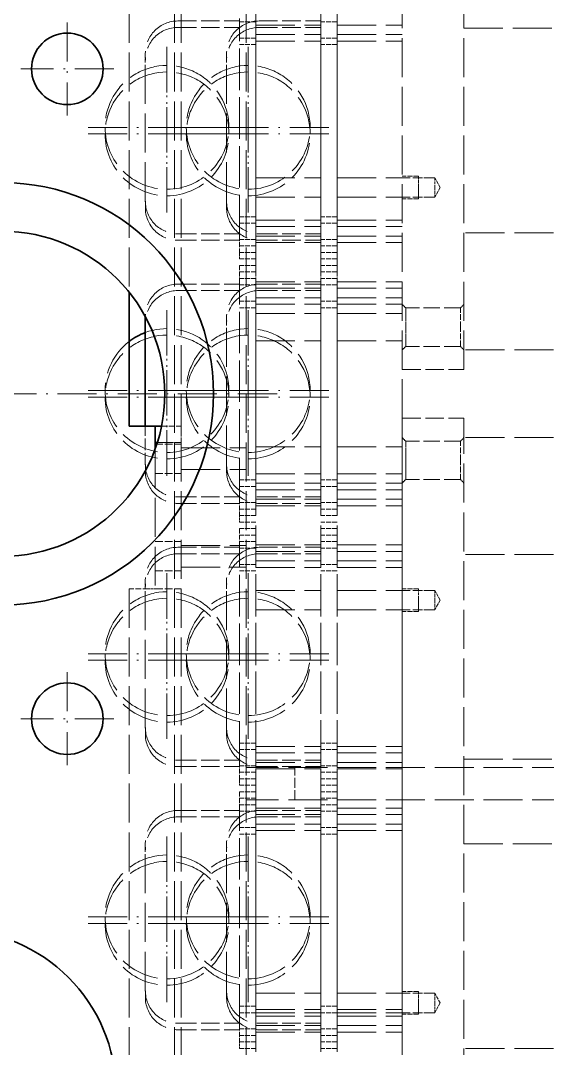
# Model space of a CAD drawing. Extents: x 0 to 18500, y -51 to 3802.
# Drawn here: x 3169 to 3331, y 2669 to 2985.4 of the extents above; entities that cross this region are included whole.
import ezdxf

# ---------------------------------------------------------------- set-up
doc = ezdxf.new("R2010")
doc.units = 0
doc.header["$MEASUREMENT"] = 0
for name, pattern in [('CENTER-HOKUTO', [23, 20, -1, 1, -1]), ('DASHDOT', [18.5, 12, -3, 0.5, -3]), ('DASHED', [15, 12, -3]), ('HIDDEN-HOKUTO', [3.8, 2.5, -1.3])]:
    doc.linetypes.add(name, pattern=pattern)
doc.layers.get('0').update_dxf_attribs({"linetype": 'CONTINUOUS'})
doc.layers.add('AM_7', color=2, linetype='CENTER-HOKUTO')
doc.layers.add('AM_HID', color=1, linetype='HIDDEN-HOKUTO')

msp = doc.modelspace()

# ---------------------------------------------------------------- linework, layer by layer
at = {"color": 7, "lineweight": 35}
for p, q in [((3202.33264, 2901.77853), (3202.33264, 2860.49008)), ((3207.33264, 2860.49008), (3207.33264, 2891.45517))]:
    msp.add_line(p, q, dxfattribs=at)
at = {"color": 7, "lineweight": 35, "ltscale": 0.000793481}
msp.add_line((3207.33264, 2894.20529), (3207.33289, 2894.23703), dxfattribs=at)
at = {"color": 7, "lineweight": 35, "ltscale": 0.028909}
msp.add_line((3207.33264, 2893.04892), (3207.33264, 2894.20529), dxfattribs=at)
at = {"color": 7, "lineweight": 35, "ltscale": 0.039844}
msp.add_line((3207.33264, 2891.45517), (3207.33264, 2893.04892), dxfattribs=at)
at = {"color": 7, "lineweight": 35, "ltscale": 0.15}
msp.add_line((3208.33264, 2860.49008), (3202.33264, 2860.49008), dxfattribs=at)
at = {"color": 7, "lineweight": 35, "ltscale": 0.05}
msp.add_line((3208.33264, 2860.49008), (3210.33264, 2860.49008), dxfattribs=at)
at = {"color": 7, "lineweight": 35, "ltscale": 0.049744}
msp.add_line((3210.3324, 2860.48996), (3212.32215, 2860.48996), dxfattribs=at)
at = {"color": 7, "lineweight": 35, "ltscale": 0.125}
msp.add_line((3210.3324, 2855.48996), (3210.3324, 2860.48996), dxfattribs=at)
at = {"color": 7, "lineweight": 35, "ltscale": 0.017419}
msp.add_line((3210.3324, 2855.48996), (3211.02918, 2855.48996), dxfattribs=at)
at = {"color": 7, "lineweight": 35, "ltscale": 0.051459}
msp.add_line((3210.3324, 2855.48996), (3210.3324, 2853.43161), dxfattribs=at)
at = {"color": 7, "lineweight": 35}
for centre, radius in [((3183.3324, 2970.48996), 11), ((3163.3324, 2870.48996), 65), ((3163.3324, 2870.48996), 50), ((3183.33216, 2770.48996), 11)]:
    msp.add_circle(centre, radius, dxfattribs=at)
for centre, radius, start, end in [((3213.98304, 2871.48972), 19.05043, 110.4315162, 127.7019296), ((3148.33216, 2655.48996), 50, 359.9999905, 89.9999888)]:
    msp.add_arc(centre, radius, start, end, dxfattribs=at)
at = {"layer": 'AM_7', "color": 2, "linetype": 'DASHDOT', "lineweight": 13}
for p, q in [((3183.3324, 2984.78989), (3183.3324, 2956.18991)), ((3213.98279, 2977.2551), (3213.98279, 2927.72519)), ((3238.98279, 2977.2551), (3238.98279, 2927.72519)), ((3213.98572, 2975.25656), (3213.98572, 2925.72653)), ((3238.98572, 2975.25656), (3238.98572, 2925.72653)), ((3197.63245, 2970.48996), (3169.03235, 2970.48996)), ((3238.74768, 2952.4902), (3189.2179, 2952.4902)), ((3263.74768, 2952.49008), (3214.2179, 2952.49008)), ((3238.75061, 2950.49155), (3189.22058, 2950.49155)), ((3263.75061, 2950.49155), (3214.22058, 2950.49155)), ((3213.98279, 2896.2551), (3213.98279, 2846.72519)), ((3238.98279, 2896.2551), (3238.98279, 2846.72519)), ((3213.98572, 2894.25656), (3213.98572, 2844.72653)), ((3238.98572, 2894.25656), (3238.98572, 2844.72653)), ((3247.8324, 2870.48996), (3078.8324, 2870.48996)), ((3238.74768, 2871.4902), (3189.2179, 2871.4902)), ((3263.74768, 2871.49008), (3214.2179, 2871.49008)), ((3238.75061, 2869.49155), (3189.22058, 2869.49155)), ((3263.75061, 2869.49155), (3214.22058, 2869.49155)), ((3213.98279, 2815.2551), (3213.98279, 2765.72519)), ((3213.98572, 2813.25656), (3213.98572, 2763.72653)), ((3238.98279, 2815.2551), (3238.98279, 2765.72519)), ((3238.98572, 2813.25656), (3238.98572, 2763.72653)), ((3238.74768, 2790.4902), (3189.21765, 2790.4902)), ((3263.74768, 2790.49008), (3214.21765, 2790.49008)), ((3238.75061, 2788.49155), (3189.22058, 2788.49155)), ((3263.75061, 2788.49155), (3214.22058, 2788.49155)), ((3183.33216, 2784.78989), (3183.33216, 2756.18991)), ((3197.63221, 2770.48996), (3169.03235, 2770.48996)), ((3213.98279, 2734.2551), (3213.98279, 2684.72519)), ((3238.98279, 2734.2551), (3238.98279, 2684.72519)), ((3213.98572, 2732.25656), (3213.98572, 2682.72653)), ((3238.98572, 2732.25656), (3238.98572, 2682.72653)), ((3238.74768, 2709.4902), (3189.21765, 2709.4902)), ((3263.74768, 2709.49008), (3214.21765, 2709.49008)), ((3238.75061, 2707.49155), (3189.22058, 2707.49155)), ((3263.75061, 2707.49155), (3214.22058, 2707.49155))]:
    msp.add_line(p, q, dxfattribs=at)
at = {"layer": 'AM_HID', "color": 1, "linetype": 'DASHED', "lineweight": 13}
for p, q in [((3216.3324, 3245.48996), (3216.3324, 2495.4899)), ((3218.3324, 3245.48996), (3218.3324, 2370.48996)), ((3238.3324, 3245.48996), (3238.3324, 2495.4899)), ((3241.33264, 3144.99008), (3241.33264, 2597.99008)), ((3261.33264, 3144.99008), (3261.33264, 2597.99008)), ((3266.33264, 3144.99008), (3266.33264, 2597.99008)), ((3286.33264, 3144.99008), (3286.33264, 2597.99008)), ((3286.33264, 2877.99008), (3286.33264, 3113.99008)), ((3305.33264, 2877.99008), (3305.33264, 3113.99008)), ((3202.33264, 3110.49008), (3202.33264, 2901.77853)), ((3236.33264, 2918.99008), (3236.33264, 2985.99008)), ((3241.33264, 2918.99008), (3241.33264, 2985.99008)), ((3241.33557, 2983.95004), (3261.33557, 2983.95004)), ((3241.33582, 2983.95004), (3261.33582, 2983.95004)), ((3261.33264, 2918.99008), (3261.33264, 2985.99008)), ((3266.33264, 2918.99008), (3266.33264, 2985.99008)), ((3266.33557, 2983.95004), (3286.33557, 2983.95004)), ((3266.33582, 2983.95004), (3286.33582, 2983.95004)), ((3236.33264, 2919.74008), (3236.33289, 2981.23093)), ((3241.33264, 2981.03159), (3261.33264, 2981.03159)), ((3241.33289, 2981.03171), (3261.33289, 2981.03171)), ((3261.33264, 2919.74008), (3261.33289, 2981.23093)), ((3266.33264, 2981.03159), (3286.33264, 2981.03159)), ((3266.33289, 2981.03171), (3286.33289, 2981.03171)), ((3305.33289, 2982.99008), (3383.83264, 2982.99008)), ((3305.33557, 2982.99155), (3383.83557, 2982.99155)), ((3241.33557, 2979.03305), (3261.33557, 2979.03305)), ((3241.33582, 2979.03305), (3261.33582, 2979.03305)), ((3266.33557, 2979.03305), (3286.33557, 2979.03305)), ((3266.33582, 2979.03305), (3286.33582, 2979.03305)), ((3207.33264, 2929.76462), (3207.33289, 2972.45517)), ((3232.33264, 2929.76462), (3232.33289, 2972.45517)), ((3241.33264, 2936.99008), (3261.33264, 2936.99008)), ((3241.33557, 2936.99155), (3261.33557, 2936.99155)), ((3266.33264, 2936.99008), (3286.33264, 2936.99008)), ((3266.33557, 2936.99155), (3286.33557, 2936.99155)), ((3241.33264, 2930.99008), (3261.33264, 2930.99008)), ((3241.33557, 2930.99155), (3261.33557, 2930.99155)), ((3266.33264, 2930.99008), (3286.33264, 2930.99008)), ((3266.33557, 2930.99155), (3286.33557, 2930.99155)), ((3241.33264, 2923.94858), (3261.33264, 2923.94858)), ((3241.33289, 2923.9487), (3261.33289, 2923.9487)), ((3266.33264, 2923.94858), (3286.33264, 2923.94858)), ((3266.33289, 2923.9487), (3286.33289, 2923.9487)), ((3241.33557, 2921.95004), (3261.33557, 2921.95004)), ((3241.33582, 2921.95004), (3261.33582, 2921.95004)), ((3266.33557, 2921.95004), (3286.33557, 2921.95004)), ((3266.33582, 2921.95004), (3286.33582, 2921.95004)), ((3241.33264, 2919.03159), (3261.33264, 2919.03159)), ((3241.33289, 2919.03171), (3261.33289, 2919.03171)), ((3241.33557, 2917.03305), (3261.33557, 2917.03305)), ((3241.33582, 2917.03305), (3261.33582, 2917.03305)), ((3266.33264, 2919.03159), (3286.33264, 2919.03159)), ((3266.33289, 2919.03171), (3286.33289, 2919.03171)), ((3266.33557, 2917.03305), (3286.33557, 2917.03305)), ((3266.33582, 2917.03305), (3286.33582, 2917.03305)), ((3437.83264, 2919.99008), (3305.33264, 2919.99008)), ((3437.83557, 2919.99155), (3305.33557, 2919.99155)), ((3236.33264, 2837.99008), (3236.33264, 2904.99008)), ((3241.33264, 2837.99008), (3241.33264, 2904.99008)), ((3241.33264, 2904.94858), (3261.33264, 2904.94858)), ((3241.33289, 2904.9487), (3261.33289, 2904.9487)), ((3261.33264, 2837.99008), (3261.33264, 2904.99008)), ((3266.33264, 2837.99008), (3266.33264, 2904.99008)), ((3266.33264, 2904.94858), (3286.33264, 2904.94858)), ((3266.33289, 2904.9487), (3286.33289, 2904.9487)), ((3241.33557, 2902.95004), (3261.33557, 2902.95004)), ((3241.33582, 2902.95004), (3261.33582, 2902.95004)), ((3266.33557, 2902.95004), (3286.33557, 2902.95004)), ((3266.33582, 2902.95004), (3286.33582, 2902.95004)), ((3236.33264, 2838.74008), (3236.33264, 2900.23093)), ((3241.33264, 2900.03159), (3261.33264, 2900.03159)), ((3241.33289, 2900.03171), (3261.33289, 2900.03171)), ((3241.33557, 2898.03305), (3261.33557, 2898.03305)), ((3241.33582, 2898.03305), (3261.33582, 2898.03305)), ((3261.33264, 2838.74008), (3261.33264, 2900.23093)), ((3266.33264, 2900.03159), (3286.33264, 2900.03159)), ((3266.33289, 2900.03171), (3286.33289, 2900.03171)), ((3266.33557, 2898.03305), (3286.33557, 2898.03305)), ((3266.33582, 2898.03305), (3286.33582, 2898.03305)), ((3241.33264, 2895.17807), (3261.33264, 2895.17807)), ((3241.33289, 2895.17819), (3261.33289, 2895.17819)), ((3241.33557, 2895.17953), (3261.33557, 2895.17953)), ((3241.33582, 2895.17966), (3261.33582, 2895.17953)), ((3266.33264, 2895.17807), (3286.33264, 2895.17807)), ((3266.33289, 2895.17819), (3286.33289, 2895.17819)), ((3266.33557, 2895.17953), (3286.33557, 2895.17953)), ((3266.33582, 2895.17953), (3286.33582, 2895.17953)), ((3232.33264, 2848.76462), (3232.33264, 2891.45517)), ((3241.33264, 2886.80209), (3261.33264, 2886.80209)), ((3241.33289, 2886.80222), (3261.33289, 2886.80222)), ((3241.33557, 2886.80356), (3261.33557, 2886.80356)), ((3241.33582, 2886.80356), (3261.33582, 2886.80356)), ((3266.33264, 2886.80209), (3286.33264, 2886.80209)), ((3266.33289, 2886.80222), (3286.33289, 2886.80222)), ((3266.33557, 2886.80356), (3286.33557, 2886.80356)), ((3266.33582, 2886.80356), (3286.33582, 2886.80356)), ((3437.83264, 2883.99008), (3305.33264, 2883.99008)), ((3437.83557, 2883.99155), (3305.33557, 2883.99155)), ((3286.33264, 2626.99008), (3286.33264, 2862.99008)), ((3305.33264, 2626.99008), (3305.33264, 2862.99008)), ((3437.83264, 2856.99008), (3305.33264, 2856.99008)), ((3437.83557, 2856.99155), (3305.33557, 2856.99155)), ((3218.3324, 2855.48996), (3218.3324, 2810.48996)), ((3218.3324, 2853.81345), (3238.3324, 2853.81345)), ((3218.33606, 2853.81515), (3238.33606, 2853.81515)), ((3241.33264, 2854.17807), (3261.33264, 2854.17807)), ((3241.33289, 2854.17819), (3261.33289, 2854.17819)), ((3241.33557, 2854.17953), (3261.33557, 2854.17953)), ((3241.33582, 2854.17966), (3261.33582, 2854.17953)), ((3266.33264, 2854.17807), (3286.33264, 2854.17807)), ((3266.33289, 2854.17819), (3286.33289, 2854.17819)), ((3266.33557, 2854.17953), (3286.33557, 2854.17953)), ((3266.33582, 2854.17953), (3286.33582, 2854.17953)), ((3210.3324, 2853.43161), (3210.3324, 2810.48996)), ((3218.3324, 2847.16647), (3238.3324, 2847.16647)), ((3218.33606, 2847.16818), (3238.33606, 2847.16818)), ((3241.33264, 2845.80209), (3261.33264, 2845.80209)), ((3241.33289, 2845.80222), (3261.33289, 2845.80222)), ((3241.33557, 2845.80356), (3261.33557, 2845.80356)), ((3241.33582, 2845.80356), (3261.33582, 2845.80356)), ((3266.33264, 2845.80209), (3286.33264, 2845.80209)), ((3266.33289, 2845.80222), (3286.33289, 2845.80222)), ((3266.33557, 2845.80356), (3286.33557, 2845.80356)), ((3266.33582, 2845.80356), (3286.33582, 2845.80356)), ((3241.33264, 2842.94858), (3261.33264, 2842.94858)), ((3241.33289, 2842.9487), (3261.33289, 2842.9487)), ((3266.33264, 2842.94858), (3286.33264, 2842.94858)), ((3266.33289, 2842.9487), (3286.33289, 2842.9487)), ((3241.33264, 2838.03159), (3261.33264, 2838.03159)), ((3241.33289, 2838.03171), (3261.33289, 2838.03171)), ((3241.33557, 2840.95004), (3261.33557, 2840.95004)), ((3241.33582, 2840.95004), (3261.33582, 2840.95004)), ((3266.33264, 2838.03159), (3286.33264, 2838.03159)), ((3266.33289, 2838.03171), (3286.33289, 2838.03171)), ((3266.33557, 2840.95004), (3286.33557, 2840.95004)), ((3266.33582, 2840.95004), (3286.33582, 2840.95004)), ((3241.33557, 2836.03305), (3261.33557, 2836.03305)), ((3241.33582, 2836.03305), (3261.33582, 2836.03305)), ((3266.33557, 2836.03305), (3286.33557, 2836.03305)), ((3266.33582, 2836.03305), (3286.33582, 2836.03305)), ((3218.3324, 2823.81345), (3238.3324, 2823.81345)), ((3218.33606, 2823.81515), (3238.33606, 2823.81515)), ((3236.33264, 2756.99008), (3236.33264, 2823.99008)), ((3241.33264, 2756.99008), (3241.33264, 2823.99008)), ((3241.33264, 2823.94858), (3261.33264, 2823.94858)), ((3241.33289, 2823.9487), (3261.33289, 2823.9487)), ((3261.33264, 2756.99008), (3261.33264, 2823.99008)), ((3266.33264, 2756.99008), (3266.33264, 2823.99008)), ((3266.33264, 2823.94858), (3286.33264, 2823.94858)), ((3266.33289, 2823.9487), (3286.33289, 2823.9487)), ((3236.33264, 2757.74008), (3236.33264, 2819.23093)), ((3241.33264, 2819.03159), (3261.33264, 2819.03159)), ((3241.33289, 2819.03171), (3261.33289, 2819.03171)), ((3241.33557, 2821.95004), (3261.33557, 2821.95004)), ((3241.33582, 2821.95004), (3261.33582, 2821.95004)), ((3261.33264, 2757.74008), (3261.33264, 2819.23093)), ((3266.33264, 2819.03159), (3286.33264, 2819.03159)), ((3266.33289, 2819.03171), (3286.33289, 2819.03171)), ((3266.33557, 2821.95004), (3286.33557, 2821.95004)), ((3266.33582, 2821.95004), (3286.33582, 2821.95004)), ((3437.83264, 2820.99008), (3305.33264, 2820.99008)), ((3437.83557, 2820.99155), (3305.33557, 2820.99155)), ((3218.3324, 2817.16647), (3238.3324, 2817.16647)), ((3218.33606, 2817.16818), (3238.33606, 2817.16818)), ((3241.33557, 2817.03305), (3261.33557, 2817.03305)), ((3241.33582, 2817.03305), (3261.33582, 2817.03305)), ((3266.33557, 2817.03305), (3286.33557, 2817.03305)), ((3266.33582, 2817.03305), (3286.33582, 2817.03305)), ((3202.33264, 2810.49008), (3202.3324, 2495.48984)), ((3207.33264, 2767.76462), (3207.33264, 2810.45517)), ((3232.33264, 2767.76462), (3232.33264, 2810.45517)), ((3241.33264, 2809.99008), (3261.33264, 2809.99008)), ((3241.33557, 2809.99155), (3261.33557, 2809.99155)), ((3266.33264, 2809.99008), (3286.33264, 2809.99008)), ((3266.33557, 2809.99155), (3286.33557, 2809.99155)), ((3241.33264, 2803.99008), (3261.33264, 2803.99008)), ((3241.33557, 2803.99155), (3261.33557, 2803.99155)), ((3266.33264, 2803.99008), (3286.33264, 2803.99008)), ((3266.33557, 2803.99155), (3286.33557, 2803.99155)), ((3241.33264, 2761.94858), (3261.33264, 2761.94858)), ((3241.33289, 2761.9487), (3261.33289, 2761.9487)), ((3266.33264, 2761.94858), (3286.33264, 2761.94858)), ((3266.33289, 2761.9487), (3286.33289, 2761.9487)), ((3241.33557, 2759.95004), (3261.33557, 2759.95004)), ((3241.33582, 2759.95004), (3261.33582, 2759.95004)), ((3266.33557, 2759.95004), (3286.33557, 2759.95004)), ((3266.33582, 2759.95004), (3286.33582, 2759.95004)), ((3241.33264, 2757.03159), (3261.33264, 2757.03159)), ((3241.33289, 2757.03171), (3261.33289, 2757.03171)), ((3266.33264, 2757.03159), (3286.33264, 2757.03159)), ((3266.33289, 2757.03171), (3286.33289, 2757.03171)), ((3305.33264, 2757.99008), (3383.83264, 2757.99008)), ((3305.33557, 2757.99155), (3383.83557, 2757.99155)), ((3338.3324, 2755.48996), (3238.3324, 2755.48996)), ((3241.33557, 2755.03305), (3261.33557, 2755.03305)), ((3241.33582, 2755.03305), (3261.33582, 2755.03305)), ((3266.33557, 2755.03305), (3286.33557, 2755.03305)), ((3266.33582, 2755.03305), (3286.33582, 2755.03305)), ((3236.33264, 2675.99008), (3236.33264, 2742.99008)), ((3338.3324, 2745.48996), (3238.3324, 2745.48996)), ((3241.33264, 2675.99008), (3241.33264, 2742.99008)), ((3261.33264, 2675.99008), (3261.33264, 2742.99008)), ((3266.33264, 2675.99008), (3266.33264, 2742.99008)), ((3241.33264, 2742.94858), (3261.33264, 2742.94858)), ((3241.33289, 2742.9487), (3261.33289, 2742.9487)), ((3241.33557, 2740.95004), (3261.33557, 2740.95004)), ((3241.33582, 2740.95004), (3261.33582, 2740.95004)), ((3266.33264, 2742.94858), (3286.33264, 2742.94858)), ((3266.33289, 2742.9487), (3286.33289, 2742.9487)), ((3266.33557, 2740.95004), (3286.33557, 2740.95004)), ((3266.33582, 2740.95004), (3286.33582, 2740.95004)), ((3236.33264, 2676.74008), (3236.33264, 2738.23093)), ((3241.33264, 2738.03159), (3261.33264, 2738.03159)), ((3241.33289, 2738.03171), (3261.33289, 2738.03171)), ((3261.33264, 2676.74008), (3261.33264, 2738.23093)), ((3266.33264, 2738.03159), (3286.33264, 2738.03159)), ((3266.33289, 2738.03171), (3286.33289, 2738.03171)), ((3241.33557, 2736.03305), (3261.33557, 2736.03305)), ((3241.33582, 2736.03305), (3261.33582, 2736.03305)), ((3266.33557, 2736.03305), (3286.33557, 2736.03305)), ((3266.33582, 2736.03305), (3286.33582, 2736.03305)), ((3305.33264, 2731.99008), (3383.83264, 2731.99008)), ((3305.33557, 2731.99155), (3383.83557, 2731.99155)), ((3207.33264, 2686.76462), (3207.33264, 2729.45517)), ((3232.33264, 2686.76462), (3232.33264, 2729.45517)), ((3241.33264, 2685.99008), (3261.33264, 2685.99008)), ((3241.33557, 2685.99155), (3261.33557, 2685.99155)), ((3266.33264, 2685.99008), (3286.33264, 2685.99008)), ((3266.33557, 2685.99155), (3286.33557, 2685.99155)), ((3241.33264, 2680.94858), (3261.33264, 2680.94858)), ((3241.33264, 2679.99008), (3261.33264, 2679.99008)), ((3241.33289, 2680.9487), (3261.33289, 2680.9487)), ((3241.33557, 2679.99155), (3261.33557, 2679.99155)), ((3266.33264, 2680.94858), (3286.33264, 2680.94858)), ((3266.33264, 2679.99008), (3286.33264, 2679.99008)), ((3266.33289, 2680.9487), (3286.33289, 2680.9487)), ((3266.33557, 2679.99155), (3286.33557, 2679.99155)), ((3241.33557, 2678.95004), (3261.33557, 2678.95004)), ((3241.33582, 2678.95004), (3261.33582, 2678.95004)), ((3266.33557, 2678.95004), (3286.33557, 2678.95004)), ((3266.33582, 2678.95004), (3286.33582, 2678.95004)), ((3241.33264, 2676.03159), (3261.33264, 2676.03159)), ((3241.33289, 2676.03171), (3261.33289, 2676.03171)), ((3241.33557, 2674.03305), (3261.33557, 2674.03305)), ((3241.33582, 2674.03305), (3261.33582, 2674.03305)), ((3266.33264, 2676.03159), (3286.33264, 2676.03159)), ((3266.33289, 2676.03171), (3286.33289, 2676.03171)), ((3266.33557, 2674.03305), (3286.33557, 2674.03305)), ((3266.33582, 2674.03305), (3286.33582, 2674.03305)), ((3437.83557, 2668.99155), (3305.33557, 2668.99155))]:
    msp.add_line(p, q, dxfattribs=at)
at = {"layer": 'AM_HID', "color": 1, "linetype": 'DASHED', "lineweight": 13, "ltscale": 0.475}
for p, q in [((3217.33289, 2985.2402), (3236.33289, 2985.24008)), ((3242.33289, 2985.24008), (3261.33289, 2985.24008)), ((3217.33557, 2983.24155), (3236.33557, 2983.24155)), ((3242.33557, 2983.24155), (3261.33557, 2983.24155)), ((3217.33264, 2919.7402), (3236.33264, 2919.74008)), ((3217.33557, 2917.74155), (3236.33557, 2917.74155)), ((3242.33264, 2919.74008), (3261.33264, 2919.74008)), ((3242.33557, 2917.74155), (3261.33557, 2917.74155)), ((3217.33264, 2904.2402), (3236.33264, 2904.24008)), ((3217.33557, 2902.24155), (3236.33557, 2902.24155)), ((3242.33264, 2904.24008), (3261.33264, 2904.24008)), ((3242.33557, 2902.24155), (3261.33557, 2902.24155)), ((3286.33264, 2877.99008), (3305.33264, 2877.99008)), ((3286.33264, 2862.99008), (3305.33264, 2862.99008)), ((3217.33264, 2838.7402), (3236.33264, 2838.74008)), ((3242.33264, 2838.74008), (3261.33264, 2838.74008)), ((3217.33557, 2836.74155), (3236.33557, 2836.74155)), ((3242.33557, 2836.74155), (3261.33557, 2836.74155)), ((3217.33264, 2823.2402), (3236.33264, 2823.24008)), ((3242.33264, 2823.24008), (3261.33264, 2823.24008)), ((3217.33557, 2821.24155), (3236.33557, 2821.24155)), ((3242.33557, 2821.24155), (3261.33557, 2821.24155)), ((3217.33264, 2757.7402), (3236.33264, 2757.74008)), ((3217.33557, 2755.74155), (3236.33557, 2755.74155)), ((3242.33264, 2757.74008), (3261.33264, 2757.74008)), ((3242.33557, 2755.74155), (3261.33557, 2755.74155)), ((3217.33264, 2742.2402), (3236.33264, 2742.24008)), ((3217.33557, 2740.24155), (3236.33557, 2740.24155)), ((3242.33264, 2742.24008), (3261.33264, 2742.24008)), ((3242.33557, 2740.24155), (3261.33557, 2740.24155)), ((3217.33264, 2676.7402), (3236.33264, 2676.74008)), ((3242.33264, 2676.74008), (3261.33264, 2676.74008)), ((3217.33557, 2674.74155), (3236.33557, 2674.74155)), ((3242.33557, 2674.74155), (3261.33557, 2674.74155))]:
    msp.add_line(p, q, dxfattribs=at)
at = {"layer": 'AM_HID', "color": 1, "linetype": 'DASHED', "lineweight": 13, "ltscale": 0.100229}
for p, q in [((3236.33289, 2981.23093), (3236.33289, 2985.24008)), ((3261.33289, 2981.23093), (3261.33289, 2985.24008)), ((3236.33264, 2900.23093), (3236.33264, 2904.24008)), ((3261.33264, 2900.23093), (3261.33264, 2904.24008)), ((3236.33264, 2819.23093), (3236.33264, 2823.24008)), ((3261.33264, 2819.23093), (3261.33264, 2823.24008)), ((3236.33264, 2738.23093), (3236.33264, 2742.24008)), ((3261.33264, 2738.23093), (3261.33264, 2742.24008))]:
    msp.add_line(p, q, dxfattribs=at)
at = {"layer": 'AM_HID', "color": 1, "linetype": 'DASHED', "lineweight": 13, "ltscale": 0.125}
for p, q in [((3241.33557, 2984.99155), (3236.33557, 2984.99155)), ((3241.33582, 2984.99155), (3236.33582, 2984.99155)), ((3266.33557, 2984.99155), (3261.33557, 2984.99155)), ((3266.33582, 2984.99155), (3261.33582, 2984.99155)), ((3241.33264, 2979.99008), (3236.33264, 2979.99008)), ((3241.33289, 2979.9902), (3236.33289, 2979.9902)), ((3241.33557, 2977.99155), (3236.33557, 2977.99155)), ((3241.33582, 2977.99155), (3236.33582, 2977.99155)), ((3266.33264, 2979.99008), (3261.33264, 2979.99008)), ((3266.33289, 2979.9902), (3261.33289, 2979.9902)), ((3266.33557, 2977.99155), (3261.33557, 2977.99155)), ((3266.33582, 2977.99155), (3261.33582, 2977.99155)), ((3291.33264, 2937.49008), (3286.33264, 2937.49008)), ((3296.33264, 2936.99008), (3291.33264, 2936.99008)), ((3291.33264, 2930.49008), (3286.33264, 2930.49008)), ((3296.33264, 2930.99008), (3291.33264, 2930.99008)), ((3241.33264, 2924.99008), (3236.33264, 2924.99008)), ((3241.33289, 2924.9902), (3236.33289, 2924.9902)), ((3266.33264, 2924.99008), (3261.33264, 2924.99008)), ((3266.33289, 2924.9902), (3261.33289, 2924.9902)), ((3241.33557, 2922.99155), (3236.33557, 2922.99155)), ((3241.33582, 2922.99155), (3236.33582, 2922.99155)), ((3266.33557, 2922.99155), (3261.33557, 2922.99155)), ((3266.33582, 2922.99155), (3261.33582, 2922.99155)), ((3236.33264, 2918.99008), (3236.33264, 2913.99008)), ((3241.33264, 2917.99008), (3236.33264, 2917.99008)), ((3241.33289, 2917.9902), (3236.33289, 2917.9902)), ((3241.33264, 2918.99008), (3241.33264, 2913.99008)), ((3261.33264, 2918.99008), (3261.33264, 2913.99008)), ((3266.33264, 2917.99008), (3261.33264, 2917.99008)), ((3266.33289, 2917.9902), (3261.33289, 2917.9902)), ((3266.33264, 2918.99008), (3266.33264, 2913.99008)), ((3241.33264, 2913.99008), (3236.33264, 2913.99008)), ((3241.33557, 2915.99155), (3236.33557, 2915.99155)), ((3241.33582, 2915.99155), (3236.33582, 2915.99155)), ((3266.33264, 2913.99008), (3261.33264, 2913.99008)), ((3266.33557, 2915.99155), (3261.33557, 2915.99155)), ((3266.33582, 2915.99155), (3261.33582, 2915.99155)), ((3241.33557, 2911.99155), (3236.33557, 2911.99155)), ((3266.33557, 2911.99155), (3261.33557, 2911.99155)), ((3236.33264, 2909.99008), (3236.33264, 2904.99008)), ((3241.33264, 2909.99008), (3236.33264, 2909.99008)), ((3241.33557, 2907.99155), (3236.33557, 2907.99155)), ((3241.33264, 2909.99008), (3241.33264, 2904.99008)), ((3261.33264, 2909.99008), (3261.33264, 2904.99008)), ((3266.33264, 2909.99008), (3261.33264, 2909.99008)), ((3266.33557, 2907.99155), (3261.33557, 2907.99155)), ((3266.33264, 2909.99008), (3266.33264, 2904.99008)), ((3241.33264, 2905.99008), (3236.33264, 2905.99008)), ((3241.33289, 2905.9902), (3236.33289, 2905.9902)), ((3266.33264, 2905.99008), (3261.33264, 2905.99008)), ((3266.33289, 2905.9902), (3261.33289, 2905.9902)), ((3241.33557, 2903.99155), (3236.33557, 2903.99155)), ((3241.33582, 2903.99155), (3236.33582, 2903.99155)), ((3266.33557, 2903.99155), (3261.33557, 2903.99155)), ((3266.33582, 2903.99155), (3261.33582, 2903.99155)), ((3241.33264, 2898.99008), (3236.33264, 2898.99008)), ((3241.33289, 2898.9902), (3236.33289, 2898.9902)), ((3266.33264, 2898.99008), (3261.33264, 2898.99008)), ((3266.33289, 2898.9902), (3261.33289, 2898.9902)), ((3241.33557, 2896.99155), (3236.33557, 2896.99155)), ((3241.33582, 2896.99155), (3236.33582, 2896.99155)), ((3266.33557, 2896.99155), (3261.33557, 2896.99155)), ((3266.33582, 2896.99155), (3261.33582, 2896.99155)), ((3218.3324, 2855.48996), (3218.3324, 2860.48996)), ((3241.33264, 2843.99008), (3236.33264, 2843.99008)), ((3241.33289, 2843.9902), (3236.33289, 2843.9902)), ((3241.33557, 2841.99155), (3236.33557, 2841.99155)), ((3241.33582, 2841.99155), (3236.33582, 2841.99155)), ((3266.33264, 2843.99008), (3261.33264, 2843.99008)), ((3266.33289, 2843.9902), (3261.33289, 2843.9902)), ((3266.33557, 2841.99155), (3261.33557, 2841.99155)), ((3266.33582, 2841.99155), (3261.33582, 2841.99155)), ((3236.33264, 2837.99008), (3236.33264, 2832.99008)), ((3241.33264, 2837.99008), (3241.33264, 2832.99008)), ((3261.33264, 2837.99008), (3261.33264, 2832.99008)), ((3266.33264, 2837.99008), (3266.33264, 2832.99008)), ((3241.33264, 2836.99008), (3236.33264, 2836.99008)), ((3241.33289, 2836.9902), (3236.33289, 2836.9902)), ((3241.33557, 2834.99155), (3236.33557, 2834.99155)), ((3241.33582, 2834.99155), (3236.33582, 2834.99155)), ((3266.33264, 2836.99008), (3261.33264, 2836.99008)), ((3266.33289, 2836.9902), (3261.33289, 2836.9902)), ((3266.33557, 2834.99155), (3261.33557, 2834.99155)), ((3266.33582, 2834.99155), (3261.33582, 2834.99155)), ((3241.33264, 2832.99008), (3236.33264, 2832.99008)), ((3266.33264, 2832.99008), (3261.33264, 2832.99008)), ((3236.33264, 2828.99008), (3236.33264, 2823.99008)), ((3241.33264, 2828.99008), (3236.33264, 2828.99008)), ((3241.33557, 2830.99155), (3236.33557, 2830.99155)), ((3241.33264, 2828.99008), (3241.33264, 2823.99008)), ((3261.33264, 2828.99008), (3261.33264, 2823.99008)), ((3266.33264, 2828.99008), (3261.33264, 2828.99008)), ((3266.33557, 2830.99155), (3261.33557, 2830.99155)), ((3266.33264, 2828.99008), (3266.33264, 2823.99008)), ((3241.33557, 2826.99155), (3236.33557, 2826.99155)), ((3266.33557, 2826.99155), (3261.33557, 2826.99155)), ((3241.33264, 2824.99008), (3236.33264, 2824.99008)), ((3241.33289, 2824.9902), (3236.33289, 2824.9902)), ((3241.33557, 2822.99155), (3236.33557, 2822.99155)), ((3241.33582, 2822.99155), (3236.33582, 2822.99155)), ((3266.33264, 2824.99008), (3261.33264, 2824.99008)), ((3266.33289, 2824.9902), (3261.33289, 2824.9902)), ((3266.33557, 2822.99155), (3261.33557, 2822.99155)), ((3266.33582, 2822.99155), (3261.33582, 2822.99155)), ((3241.33264, 2817.99008), (3236.33264, 2817.99008)), ((3241.33289, 2817.9902), (3236.33289, 2817.9902)), ((3241.33557, 2815.99155), (3236.33557, 2815.99155)), ((3241.33582, 2815.99155), (3236.33582, 2815.99155)), ((3266.33264, 2817.99008), (3261.33264, 2817.99008)), ((3266.33289, 2817.9902), (3261.33289, 2817.9902)), ((3266.33557, 2815.99155), (3261.33557, 2815.99155)), ((3266.33582, 2815.99155), (3261.33582, 2815.99155)), ((3291.33557, 2810.49155), (3286.33557, 2810.49155)), ((3296.33557, 2809.99155), (3291.33557, 2809.99155)), ((3291.33557, 2803.49155), (3286.33557, 2803.49155)), ((3296.33557, 2803.99155), (3291.33557, 2803.99155)), ((3241.33264, 2762.99008), (3236.33264, 2762.99008)), ((3241.33289, 2762.9902), (3236.33289, 2762.9902)), ((3266.33264, 2762.99008), (3261.33264, 2762.99008)), ((3266.33289, 2762.9902), (3261.33289, 2762.9902)), ((3241.33557, 2760.99155), (3236.33557, 2760.99155)), ((3241.33582, 2760.99155), (3236.33582, 2760.99155)), ((3266.33557, 2760.99155), (3261.33557, 2760.99155)), ((3266.33582, 2760.99155), (3261.33582, 2760.99155)), ((3236.33264, 2756.99008), (3236.33264, 2751.99008)), ((3241.33264, 2755.99008), (3236.33264, 2755.99008)), ((3241.33289, 2755.9902), (3236.33289, 2755.9902)), ((3241.33264, 2756.99008), (3241.33264, 2751.99008)), ((3261.33264, 2756.99008), (3261.33264, 2751.99008)), ((3266.33264, 2755.99008), (3261.33264, 2755.99008)), ((3266.33289, 2755.9902), (3261.33289, 2755.9902)), ((3266.33264, 2756.99008), (3266.33264, 2751.99008)), ((3241.33557, 2753.99155), (3236.33557, 2753.99155)), ((3241.33582, 2753.99155), (3236.33582, 2753.99155)), ((3266.33557, 2753.99155), (3261.33557, 2753.99155)), ((3266.33582, 2753.99155), (3261.33582, 2753.99155)), ((3241.33264, 2751.99008), (3236.33264, 2751.99008)), ((3241.33557, 2749.99155), (3236.33557, 2749.99155)), ((3266.33264, 2751.99008), (3261.33264, 2751.99008)), ((3266.33557, 2749.99155), (3261.33557, 2749.99155)), ((3236.33264, 2747.99008), (3236.33264, 2742.99008)), ((3241.33264, 2747.99008), (3236.33264, 2747.99008)), ((3241.33264, 2747.99008), (3241.33264, 2742.99008)), ((3261.33264, 2747.99008), (3261.33264, 2742.99008)), ((3266.33264, 2747.99008), (3261.33264, 2747.99008)), ((3266.33264, 2747.99008), (3266.33264, 2742.99008)), ((3241.33264, 2743.99008), (3236.33264, 2743.99008)), ((3241.33289, 2743.9902), (3236.33289, 2743.9902)), ((3241.33557, 2745.99155), (3236.33557, 2745.99155)), ((3266.33264, 2743.99008), (3261.33264, 2743.99008)), ((3266.33289, 2743.9902), (3261.33289, 2743.9902)), ((3266.33557, 2745.99155), (3261.33557, 2745.99155)), ((3241.33557, 2741.99155), (3236.33557, 2741.99155)), ((3241.33582, 2741.99155), (3236.33582, 2741.99155)), ((3266.33557, 2741.99155), (3261.33557, 2741.99155)), ((3266.33582, 2741.99155), (3261.33582, 2741.99155)), ((3241.33264, 2736.99008), (3236.33264, 2736.99008)), ((3241.33289, 2736.9902), (3236.33289, 2736.9902)), ((3266.33264, 2736.99008), (3261.33264, 2736.99008)), ((3266.33289, 2736.9902), (3261.33289, 2736.9902)), ((3241.33557, 2734.99155), (3236.33557, 2734.99155)), ((3241.33582, 2734.99155), (3236.33582, 2734.99155)), ((3266.33557, 2734.99155), (3261.33557, 2734.99155)), ((3266.33582, 2734.99155), (3261.33582, 2734.99155)), ((3291.33264, 2686.49008), (3286.33264, 2686.49008)), ((3296.33264, 2685.99008), (3291.33264, 2685.99008)), ((3241.33264, 2681.99008), (3236.33264, 2681.99008)), ((3241.33289, 2681.9902), (3236.33289, 2681.9902)), ((3241.33557, 2679.99155), (3236.33557, 2679.99155)), ((3241.33582, 2679.99155), (3236.33582, 2679.99155)), ((3266.33264, 2681.99008), (3261.33264, 2681.99008)), ((3266.33289, 2681.9902), (3261.33289, 2681.9902)), ((3266.33557, 2679.99155), (3261.33557, 2679.99155)), ((3266.33582, 2679.99155), (3261.33582, 2679.99155)), ((3296.33264, 2679.99008), (3291.33264, 2679.99008)), ((3291.33264, 2679.49008), (3286.33264, 2679.49008)), ((3236.33264, 2675.99008), (3236.33264, 2670.99008)), ((3241.33264, 2674.99008), (3236.33264, 2674.99008)), ((3241.33289, 2674.9902), (3236.33289, 2674.9902)), ((3241.33264, 2675.99008), (3241.33264, 2670.99008)), ((3261.33264, 2675.99008), (3261.33264, 2670.99008)), ((3266.33264, 2674.99008), (3261.33264, 2674.99008)), ((3266.33289, 2674.9902), (3261.33289, 2674.9902)), ((3266.33264, 2675.99008), (3266.33264, 2670.99008)), ((3241.33264, 2670.99008), (3236.33264, 2670.99008)), ((3241.33557, 2672.99155), (3236.33557, 2672.99155)), ((3241.33582, 2672.99155), (3236.33582, 2672.99155)), ((3266.33264, 2670.99008), (3261.33264, 2670.99008)), ((3266.33557, 2672.99155), (3261.33557, 2672.99155)), ((3266.33582, 2672.99155), (3261.33582, 2672.99155)), ((3241.33557, 2668.99155), (3236.33557, 2668.99155)), ((3266.33557, 2668.99155), (3261.33557, 2668.99155))]:
    msp.add_line(p, q, dxfattribs=at)
at = {"layer": 'AM_HID', "color": 1, "linetype": 'DASHED', "lineweight": 13, "ltscale": 0.028909}
for p, q in [((3207.33289, 2974.04892), (3207.33289, 2975.20529)), ((3232.33289, 2974.04892), (3232.33289, 2975.20529)), ((3232.33264, 2893.04892), (3232.33264, 2894.20529)), ((3207.33264, 2812.04892), (3207.33264, 2813.20529)), ((3232.33264, 2812.04892), (3232.33264, 2813.20529)), ((3207.33264, 2731.04892), (3207.33264, 2732.20529)), ((3232.33264, 2731.04892), (3232.33264, 2732.20529))]:
    msp.add_line(p, q, dxfattribs=at)
at = {"layer": 'AM_HID', "color": 1, "linetype": 'DASHED', "lineweight": 13, "ltscale": 0.039844}
for p, q in [((3207.33289, 2972.45517), (3207.33289, 2974.04892)), ((3232.33289, 2972.45517), (3232.33289, 2974.04892)), ((3232.33264, 2891.45517), (3232.33264, 2893.04892)), ((3207.33264, 2810.45517), (3207.33264, 2812.04892)), ((3232.33264, 2810.45517), (3232.33264, 2812.04892)), ((3207.33264, 2729.45517), (3207.33264, 2731.04892)), ((3232.33264, 2729.45517), (3232.33264, 2731.04892))]:
    msp.add_line(p, q, dxfattribs=at)
at = {"layer": 'AM_HID', "color": 1, "linetype": 'DASHED', "lineweight": 13, "ltscale": 0.25}
for p, q in [((3296.33557, 2936.99155), (3286.33557, 2936.99155)), ((3296.33557, 2930.99155), (3286.33557, 2930.99155)), ((3296.33264, 2809.99008), (3286.33264, 2809.99008)), ((3296.33264, 2803.99008), (3286.33264, 2803.99008)), ((3238.3324, 2745.48996), (3238.3324, 2755.48996)), ((3253.33264, 2745.49008), (3253.33264, 2755.49008)), ((3253.33582, 2745.49167), (3253.33582, 2755.49167)), ((3296.33557, 2685.99155), (3286.33557, 2685.99155)), ((3296.33557, 2679.99155), (3286.33557, 2679.99155))]:
    msp.add_line(p, q, dxfattribs=at)
at = {"layer": 'AM_HID', "color": 1, "linetype": 'DASHED', "lineweight": 13, "ltscale": 0.075}
for p, q in [((3291.33264, 2937.49008), (3291.33264, 2934.49008)), ((3296.33264, 2936.99008), (3296.33264, 2933.99008)), ((3296.33557, 2936.99155), (3296.33557, 2933.99155)), ((3291.33264, 2933.49008), (3291.33264, 2930.49008)), ((3296.33264, 2933.99008), (3296.33264, 2930.99008)), ((3296.33557, 2933.99155), (3296.33557, 2930.99155)), ((3291.33557, 2810.49155), (3291.33557, 2807.49155)), ((3296.33264, 2809.99008), (3296.33264, 2806.99008)), ((3296.33557, 2809.99155), (3296.33557, 2806.99155)), ((3291.33557, 2806.49155), (3291.33557, 2803.49155)), ((3296.33264, 2806.99008), (3296.33264, 2803.99008)), ((3296.33557, 2806.99155), (3296.33557, 2803.99155)), ((3291.33264, 2686.49008), (3291.33264, 2683.49008)), ((3296.33264, 2685.99008), (3296.33264, 2682.99008)), ((3296.33264, 2682.99008), (3296.33264, 2679.99008)), ((3296.33557, 2685.99155), (3296.33557, 2682.99155)), ((3296.33557, 2682.99155), (3296.33557, 2679.99155)), ((3291.33264, 2682.49008), (3291.33264, 2679.49008))]:
    msp.add_line(p, q, dxfattribs=at)
at = {"layer": 'AM_HID', "color": 1, "linetype": 'DASHED', "lineweight": 13, "ltscale": 0.086604}
for p, q in [((3298.06482, 2933.99008), (3296.33264, 2936.99008)), ((3298.06775, 2933.99155), (3296.33557, 2936.99155)), ((3298.06482, 2933.99008), (3296.33264, 2930.99008)), ((3298.06775, 2933.99155), (3296.33557, 2930.99155)), ((3298.06482, 2806.99008), (3296.33264, 2809.99008)), ((3298.06775, 2806.99155), (3296.33557, 2809.99155)), ((3298.06482, 2806.99008), (3296.33264, 2803.99008)), ((3298.06775, 2806.99155), (3296.33557, 2803.99155)), ((3298.06482, 2682.99008), (3296.33264, 2685.99008)), ((3298.06482, 2682.99008), (3296.33264, 2679.99008)), ((3298.06775, 2682.99155), (3296.33557, 2685.99155)), ((3298.06775, 2682.99155), (3296.33557, 2679.99155))]:
    msp.add_line(p, q, dxfattribs=at)
at = {"layer": 'AM_HID', "color": 1, "linetype": 'DASHED', "lineweight": 13, "ltscale": 0.0125}
for p, q in [((3291.33264, 2933.99008), (3291.33264, 2934.49008)), ((3291.33264, 2933.49008), (3291.33264, 2933.99008)), ((3291.33557, 2806.99155), (3291.33557, 2807.49155)), ((3291.33557, 2806.49155), (3291.33557, 2806.99155)), ((3291.33264, 2682.99008), (3291.33264, 2683.49008)), ((3291.33264, 2682.49008), (3291.33264, 2682.99008))]:
    msp.add_line(p, q, dxfattribs=at)
at = {"layer": 'AM_HID', "color": 1, "linetype": 'DASHED', "lineweight": 13, "ltscale": 0.062479}
for p, q in [((3291.33264, 2933.48923), (3291.33264, 2930.99008)), ((3291.33557, 2806.49069), (3291.33557, 2803.99155)), ((3291.33264, 2682.48923), (3291.33264, 2679.99008))]:
    msp.add_line(p, q, dxfattribs=at)
at = {"layer": 'AM_HID', "color": 1, "linetype": 'DASHED', "lineweight": 13, "ltscale": 0.048166}
for p, q in [((3207.33557, 2927.81345), (3207.33557, 2929.74008)), ((3232.33557, 2927.81345), (3232.33557, 2929.74008)), ((3207.33557, 2846.81345), (3207.33557, 2848.74008)), ((3232.33557, 2846.81345), (3232.33557, 2848.74008)), ((3207.33557, 2765.81345), (3207.33557, 2767.74008)), ((3232.33557, 2765.81345), (3232.33557, 2767.74008)), ((3207.33557, 2684.81345), (3207.33557, 2686.74008)), ((3232.33557, 2684.81345), (3232.33557, 2686.74008))]:
    msp.add_line(p, q, dxfattribs=at)
at = {"layer": 'AM_HID', "color": 1, "linetype": 'DASHED', "lineweight": 13, "ltscale": 0.054013}
for p, q in [((3236.33557, 2914.15207), (3236.33557, 2911.99155)), ((3236.33557, 2833.15207), (3236.33557, 2830.99155)), ((3236.33557, 2752.15207), (3236.33557, 2749.99155)), ((3236.33557, 2671.15207), (3236.33557, 2668.99155))]:
    msp.add_line(p, q, dxfattribs=at)
at = {"layer": 'AM_HID', "color": 1, "linetype": 'DASHED', "lineweight": 13, "ltscale": 0.038273}
for p, q in [((3287.41516, 2896.90756), (3286.33264, 2897.99008)), ((3287.41541, 2896.90768), (3286.33289, 2897.9902)), ((3287.41809, 2896.90903), (3286.33557, 2897.99155)), ((3304.25013, 2896.90756), (3305.33264, 2897.99008)), ((3304.25037, 2896.90768), (3305.33289, 2897.9902)), ((3304.25305, 2896.90903), (3305.33557, 2897.99155)), ((3304.2533, 2896.90903), (3305.33582, 2897.99155)), ((3287.41516, 2885.0726), (3286.33264, 2883.99008)), ((3287.41541, 2885.07272), (3286.33289, 2883.9902)), ((3287.41809, 2885.07407), (3286.33557, 2883.99155)), ((3287.41834, 2885.07407), (3286.33582, 2883.99155)), ((3304.25013, 2885.0726), (3305.33264, 2883.99008)), ((3304.25037, 2885.07272), (3305.33289, 2883.9902)), ((3304.25305, 2885.07407), (3305.33557, 2883.99155)), ((3304.2533, 2885.07407), (3305.33582, 2883.99155)), ((3287.41516, 2855.90756), (3286.33264, 2856.99008)), ((3287.41541, 2855.90768), (3286.33289, 2856.9902)), ((3287.41809, 2855.90903), (3286.33557, 2856.99155)), ((3304.25013, 2855.90756), (3305.33264, 2856.99008)), ((3304.25037, 2855.90768), (3305.33289, 2856.9902)), ((3304.25305, 2855.90903), (3305.33557, 2856.99155)), ((3304.2533, 2855.90903), (3305.33582, 2856.99155)), ((3287.41516, 2844.0726), (3286.33264, 2842.99008)), ((3287.41541, 2844.07272), (3286.33289, 2842.9902)), ((3287.41809, 2844.07407), (3286.33557, 2842.99155)), ((3287.41834, 2844.07407), (3286.33582, 2842.99155)), ((3304.25013, 2844.0726), (3305.33264, 2842.99008)), ((3304.25037, 2844.07272), (3305.33289, 2842.9902)), ((3304.25305, 2844.07407), (3305.33557, 2842.99155)), ((3304.2533, 2844.07407), (3305.33582, 2842.99155))]:
    msp.add_line(p, q, dxfattribs=at)
at = {"layer": 'AM_HID', "color": 1, "linetype": 'DASHED', "lineweight": 13, "ltscale": 0.038271}
for p, q in [((3287.41834, 2896.90915), (3286.33582, 2897.99155)), ((3287.41834, 2855.90915), (3286.33582, 2856.99155))]:
    msp.add_line(p, q, dxfattribs=at)
at = {"layer": 'AM_HID', "color": 1, "linetype": 'DASHED', "lineweight": 13, "ltscale": 0.147937}
for p, q in [((3287.41516, 2890.99008), (3287.41516, 2896.90756)), ((3287.41541, 2896.90768), (3287.41541, 2890.9902)), ((3287.41809, 2896.90903), (3287.41809, 2890.99155)), ((3304.25013, 2890.99008), (3304.25013, 2896.90756)), ((3304.25037, 2890.9902), (3304.25037, 2896.90768)), ((3304.25305, 2890.99155), (3304.25305, 2896.90903)), ((3304.2533, 2890.99155), (3304.2533, 2896.90903)), ((3287.41516, 2890.99008), (3287.41516, 2885.0726)), ((3287.41541, 2890.9902), (3287.41541, 2885.07272)), ((3287.41809, 2890.99155), (3287.41809, 2885.07407)), ((3287.41834, 2885.07407), (3287.41834, 2890.99155)), ((3304.25013, 2885.0726), (3304.25013, 2890.99008)), ((3304.25037, 2885.07272), (3304.25037, 2890.9902)), ((3304.25305, 2885.07407), (3304.25305, 2890.99155)), ((3304.2533, 2885.07407), (3304.2533, 2890.99155)), ((3287.41516, 2849.99008), (3287.41516, 2855.90756)), ((3287.41541, 2855.90768), (3287.41541, 2849.9902)), ((3287.41809, 2855.90903), (3287.41809, 2849.99155)), ((3304.25013, 2849.99008), (3304.25013, 2855.90756)), ((3304.25037, 2849.9902), (3304.25037, 2855.90768)), ((3304.25305, 2849.99155), (3304.25305, 2855.90903)), ((3304.2533, 2849.99155), (3304.2533, 2855.90903)), ((3287.41516, 2849.99008), (3287.41516, 2844.0726)), ((3287.41541, 2849.9902), (3287.41541, 2844.07272)), ((3287.41809, 2849.99155), (3287.41809, 2844.07407)), ((3287.41834, 2844.07407), (3287.41834, 2849.99155)), ((3304.25013, 2844.0726), (3304.25013, 2849.99008)), ((3304.25037, 2844.07272), (3304.25037, 2849.9902)), ((3304.25305, 2844.07407), (3304.25305, 2849.99155)), ((3304.2533, 2844.07407), (3304.2533, 2849.99155))]:
    msp.add_line(p, q, dxfattribs=at)
at = {"layer": 'AM_HID', "color": 1, "linetype": 'DASHED', "lineweight": 13, "ltscale": 0.420874}
for p, q in [((3304.25013, 2896.90756), (3287.41516, 2896.90756)), ((3304.25037, 2896.90768), (3287.41541, 2896.90768)), ((3304.25305, 2896.90903), (3287.41809, 2896.90903)), ((3304.2533, 2896.90903), (3287.41834, 2896.90915)), ((3304.25013, 2885.0726), (3287.41516, 2885.0726)), ((3304.25037, 2885.07272), (3287.41541, 2885.07272)), ((3304.25305, 2885.07407), (3287.41809, 2885.07407)), ((3304.2533, 2885.07407), (3287.41834, 2885.07407)), ((3304.25013, 2855.90756), (3287.41516, 2855.90756)), ((3304.25037, 2855.90768), (3287.41541, 2855.90768)), ((3304.25305, 2855.90903), (3287.41809, 2855.90903)), ((3304.2533, 2855.90903), (3287.41834, 2855.90915)), ((3304.25013, 2844.0726), (3287.41516, 2844.0726)), ((3304.25037, 2844.07272), (3287.41541, 2844.07272)), ((3304.25305, 2844.07407), (3287.41809, 2844.07407)), ((3304.2533, 2844.07407), (3287.41834, 2844.07407))]:
    msp.add_line(p, q, dxfattribs=at)
at = {"layer": 'AM_HID', "color": 1, "linetype": 'DASHED', "lineweight": 13, "ltscale": 0.14794}
for p, q in [((3287.41834, 2896.90915), (3287.41834, 2890.99155)), ((3287.41834, 2855.90915), (3287.41834, 2849.99155))]:
    msp.add_line(p, q, dxfattribs=at)
at = {"layer": 'AM_HID', "color": 1, "linetype": 'DASHED', "lineweight": 13, "ltscale": 0.293137}
msp.add_line((3207.33264, 2848.76462), (3207.33264, 2860.49008), dxfattribs=at)
at = {"layer": 'AM_HID', "color": 1, "linetype": 'DASHED', "lineweight": 13, "ltscale": 0.150256}
msp.add_line((3212.32215, 2860.48996), (3218.3324, 2860.48996), dxfattribs=at)
at = {"layer": 'AM_HID', "color": 1, "linetype": 'DASHED', "lineweight": 13, "ltscale": 0.2}
for p, q in [((3210.3324, 2854.98996), (3218.3324, 2854.98996)), ((3210.33606, 2855.49167), (3218.33606, 2855.49167)), ((3210.3324, 2845.98996), (3218.3324, 2845.98996)), ((3210.3324, 2824.98996), (3218.3324, 2824.98996)), ((3210.3324, 2815.98996), (3218.3324, 2815.98996)), ((3210.3324, 2810.48996), (3218.3324, 2810.48996))]:
    msp.add_line(p, q, dxfattribs=at)
at = {"layer": 'AM_HID', "color": 1, "linetype": 'DASHED', "lineweight": 13, "ltscale": 0.182581}
msp.add_line((3211.02918, 2855.48996), (3218.3324, 2855.48996), dxfattribs=at)
at = {"layer": 'AM_HID', "color": 1, "linetype": 'DASHED', "lineweight": 13, "ltscale": 0.15}
msp.add_line((3208.33264, 2810.49008), (3202.33264, 2810.49008), dxfattribs=at)
at = {"layer": 'AM_HID', "color": 1, "linetype": 'DASHED', "lineweight": 13, "ltscale": 0.05}
msp.add_line((3208.33264, 2810.49008), (3210.33264, 2810.49008), dxfattribs=at)
at = {"layer": 'AM_HID', "color": 1, "linetype": 'DASHED', "lineweight": 13}
for centre, radius, start, end in [((3217.33289, 2975.24008), 10.00008, 90.0002825, 180.199177), ((3242.33289, 2975.24008), 10.00008, 90.0002825, 180.199177), ((3217.33606, 2973.24106), 10.00058, 90.0019764, 180.5272173), ((3242.33606, 2973.24106), 10.00058, 90.0019764, 180.5272173), ((3213.98279, 2952.4902), 19.05, 359.9999905, 179.9999913), ((3238.98279, 2952.49008), 19.05, 359.9999905, 179.9999913), ((3213.98572, 2950.49155), 19.05, 359.9999905, 179.9999913), ((3238.98572, 2950.49155), 19.05, 359.9999905, 179.9999913), ((3213.98279, 2952.4902), 19.05, 179.9999913, 359.9999905), ((3238.98279, 2952.49008), 19.05, 179.9999913, 359.9999905), ((3213.98572, 2950.49155), 19.05, 179.9999913, 359.9999905), ((3238.98572, 2950.49155), 19.05, 179.9999913, 359.9999905), ((3217.33264, 2929.7402), 10, 179.8599315, 269.9999907), ((3242.33264, 2929.74008), 10, 179.8599315, 269.9999907), ((3217.33582, 2927.74191), 10.00035, 179.5901527, 269.9987886), ((3242.33582, 2927.74191), 10.00035, 179.5901527, 269.9987886), ((3217.33264, 2894.24045), 9.99965, 89.9993331, 180.019502), ((3217.33606, 2892.24106), 10.00058, 90.0019764, 180.5272173), ((3242.33289, 2894.24008), 10.00008, 90.0002825, 180.199177), ((3242.33606, 2892.24106), 10.00058, 90.0019764, 180.5272173), ((3213.98572, 2869.49155), 19.05, 359.9999905, 179.9999913), ((3213.98279, 2871.4902), 19.04999, 359.9999854, 110.4312703), ((3238.98279, 2871.49008), 19.05, 359.9999905, 179.9999913), ((3238.98572, 2869.49155), 19.05, 359.9999905, 179.9999913), ((3213.98304, 2871.48996), 19.05017, 127.7022164, 179.9995679), ((3213.98279, 2871.4902), 19.05, 179.9999913, 359.9999905), ((3238.98279, 2871.49008), 19.05, 179.9999913, 359.9999905), ((3213.98572, 2869.49155), 19.05, 179.9999913, 359.9999905), ((3238.98572, 2869.49155), 19.05, 179.9999913, 359.9999905), ((3217.33264, 2848.7402), 10, 179.8599315, 269.9999907), ((3242.33264, 2848.74008), 10, 179.8599315, 269.9999907), ((3217.33582, 2846.74191), 10.00035, 179.5901527, 269.9987886), ((3242.33582, 2846.74191), 10.00035, 179.5901527, 269.9987886), ((3217.33289, 2813.24008), 10.00008, 90.0002825, 180.199177), ((3242.33289, 2813.24008), 10.00008, 90.0002825, 180.199177), ((3217.33606, 2811.24106), 10.00058, 90.0019764, 180.5272173), ((3242.33606, 2811.24106), 10.00058, 90.0019764, 180.5272173), ((3213.98279, 2790.4902), 19.05, 359.9999905, 179.9999913), ((3238.98279, 2790.49008), 19.05, 359.9999905, 179.9999913), ((3213.98572, 2788.49155), 19.05, 359.9999905, 179.9999913), ((3238.98572, 2788.49155), 19.05, 359.9999905, 179.9999913), ((3213.98279, 2790.4902), 19.05, 179.9999913, 359.9999905), ((3238.98279, 2790.49008), 19.05, 179.9999913, 359.9999905), ((3213.98572, 2788.49155), 19.05, 179.9999913, 359.9999905), ((3238.98572, 2788.49155), 19.05, 179.9999913, 359.9999905), ((3217.33264, 2767.7402), 10, 179.8599315, 269.9999907), ((3217.33582, 2765.74191), 10.00035, 179.5901527, 269.9987886), ((3242.33264, 2767.74008), 10, 179.8599315, 269.9999907), ((3242.33582, 2765.74191), 10.00035, 179.5901527, 269.9987886), ((3217.33289, 2732.24008), 10.00008, 90.0002825, 180.199177), ((3217.33606, 2730.24106), 10.00058, 90.0019764, 180.5272173), ((3242.33289, 2732.24008), 10.00008, 90.0002825, 180.199177), ((3242.33606, 2730.24106), 10.00058, 90.0019764, 180.5272173), ((3213.98279, 2709.4902), 19.05, 359.9999905, 179.9999913), ((3238.98279, 2709.49008), 19.05, 359.9999905, 179.9999913), ((3213.98572, 2707.49155), 19.05, 359.9999905, 179.9999913), ((3238.98572, 2707.49155), 19.05, 359.9999905, 179.9999913), ((3213.98279, 2709.4902), 19.05, 179.9999913, 359.9999905), ((3238.98279, 2709.49008), 19.05, 179.9999913, 359.9999905), ((3213.98572, 2707.49155), 19.05, 179.9999913, 359.9999905), ((3238.98572, 2707.49155), 19.05, 179.9999913, 359.9999905), ((3217.33264, 2686.7402), 10, 179.8599315, 269.9999907), ((3242.33264, 2686.74008), 10, 179.8599315, 269.9999907), ((3217.33582, 2684.74191), 10.00035, 179.5901527, 269.9987886), ((3242.33582, 2684.74191), 10.00035, 179.5901527, 269.9987886)]:
    msp.add_arc(centre, radius, start, end, dxfattribs=at)

doc.saveas('drawing.dxf')
